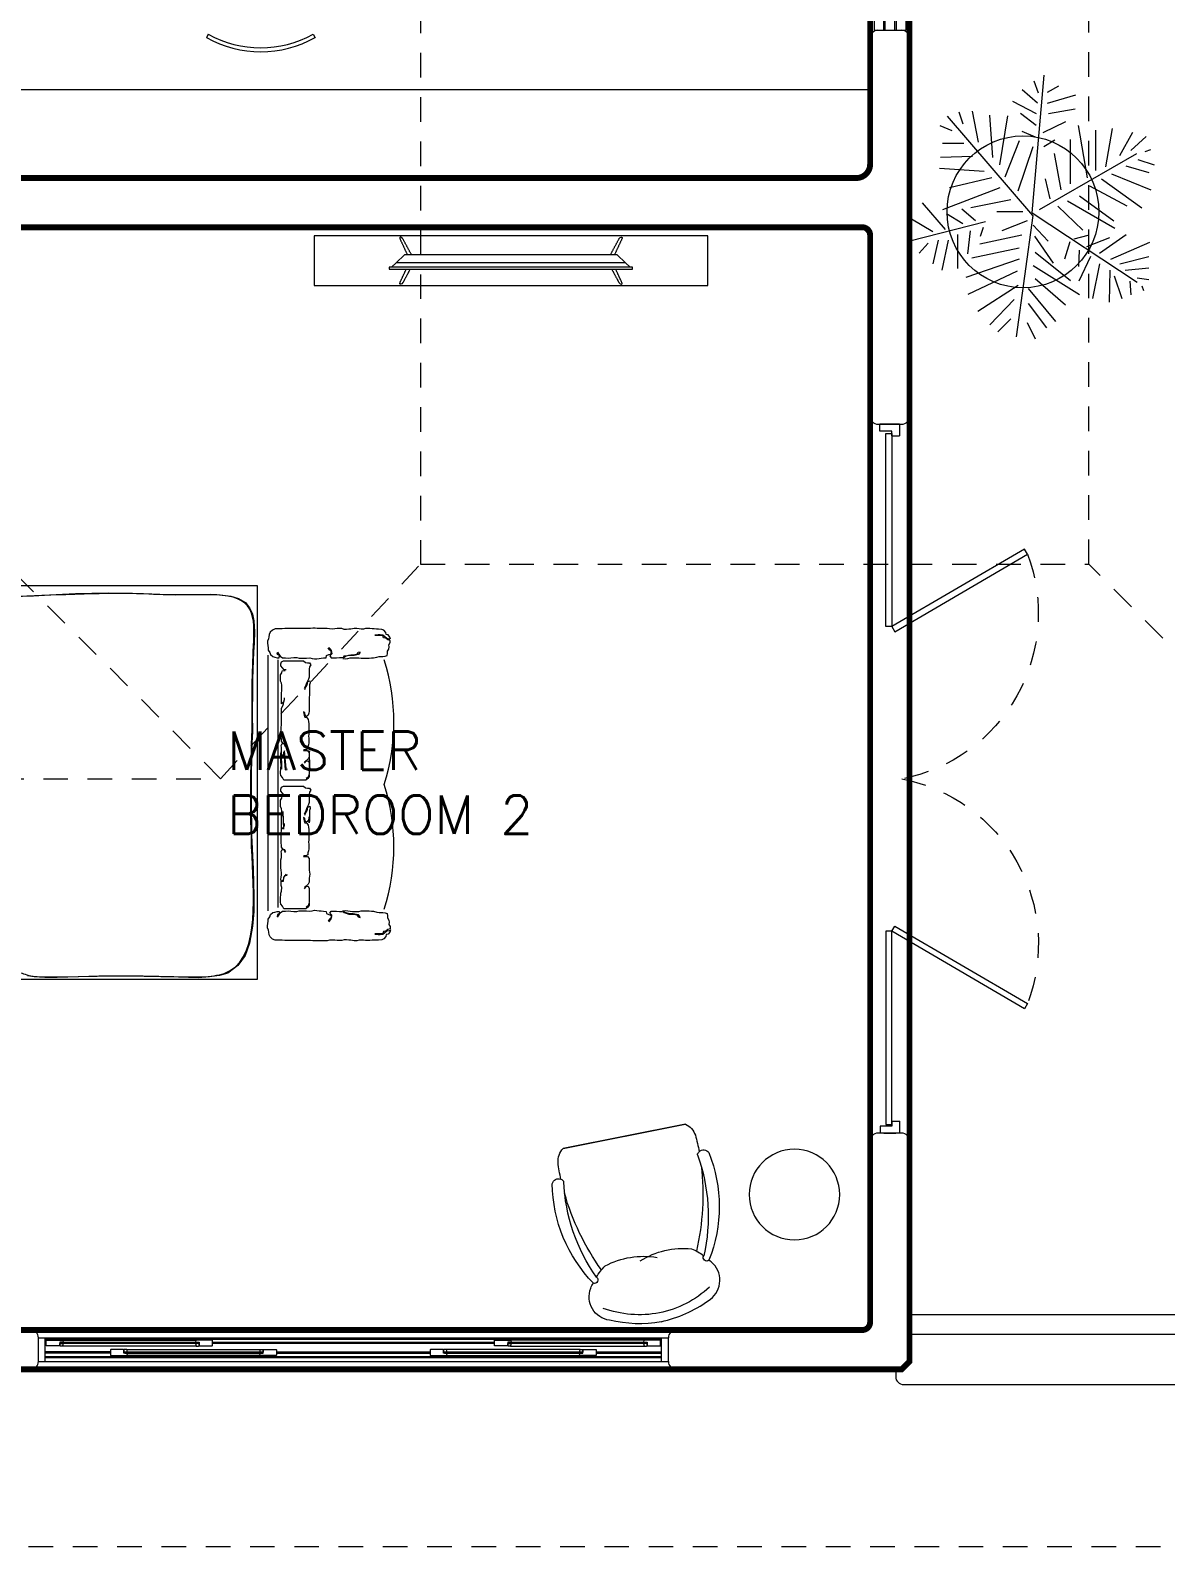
# Model space of a CAD drawing. Header units: metres. Extents: x 113 to 2416, y -346 to 476.
# Drawn here: x 225.1 to 230.86, y -218.95 to -211.25 of the extents above; entities that cross this region are included whole.
import ezdxf

# ---------------------------------------------------------------- set-up
doc = ezdxf.new("R2010")
doc.units = ezdxf.units.M
doc.linetypes.add('0', pattern=[0])
doc.linetypes.add('HIDDEN2', pattern=[0.1875, 0.125, -0.0625])
doc.layers.get('0').update_dxf_attribs({"color": 250, "linetype": '0', "lineweight": 20})
for name, color, linetype, lineweight in [('A-DOOR', 35, 'Continuous', 5), ('A-WALL', 250, 'Continuous', 20), ('baños', 140, 'Continuous', 0), ('cristales', 131, 'Continuous', 0), ('MOBILIARIOS', 252, 'Continuous', 0), ('muros bajitos', 252, 'Continuous', 5), ('piso', 253, 'Continuous', 0), ('textos', 7, 'Continuous', 0)]:
    doc.layers.add(name, color=color, linetype=linetype, lineweight=lineweight)
doc.layers.add('ARBOLES CTB', color=7, linetype='Continuous', lineweight=0, true_color=0x4f6a34, transparency=0.3)
doc.layers.add('REVESTIMIENTO EXTERIOR', color=7, linetype='Continuous', lineweight=5, true_color=0xffdebd)
doc.layers.add('Techos 1', color=7, linetype='HIDDEN2', lineweight=9, true_color=0x42391a)
doc.styles.get("Standard").update_dxf_attribs({"font": 'arial.ttf', "height": 0.1875})

# ---------------------------------------------------------------- blocks, each defined once
blk = doc.blocks.new('A$C309F5F81')
at = {"linetype": 'ByBlock'}
for p, q in [((0.6136, 0.8664), (0.5641, 0.949)), ((0.5742, 0.6593), (0.6492, 0.9553)), ((0.6035, 0.8169), (0.4993, 0.9058)), ((0.6568, 0.8842), (0.6962, 0.9198)), ((0.2184, 0.7907), (0.1981, 0.8377)), ((0.3189, 0.7101), (0.3227, 0.8359)), ((0.3773, 0.6657), (0.3659, 0.8397)), ((0.6454, 0.8448), (0.7381, 0.8664)), ((0.6454, 0.8054), (0.7635, 0.8308)), ((0.5492, 0.4753), (0.1602, 0.8086)), ((0.2681, 0.7445), (0.2681, 0.8283)), ((0.4015, 0.6352), (0.4408, 0.8003)), ((0.4408, 0.6034), (0.5272, 0.8283)), ((0.5819, 0.7483), (0.5425, 0.8131)), ((0.192, 0.7471), (0.145, 0.7624)), ((0.4878, 0.5602), (0.5196, 0.7178)), ((0.5704, 0.6987), (0.5247, 0.7521)), ((0.6098, 0.7203), (0.6987, 0.7305)), ((0.6238, 0.7699), (0.7559, 0.7699)), ((0.6771, 0.5285), (0.7165, 0.714)), ((0.7203, 0.5285), (0.7915, 0.7368)), ((0.7673, 0.5361), (0.8588, 0.7292)), ((0.2627, 0.6876), (0.1408, 0.7104)), ((0.5958, 0.6695), (0.6314, 0.6809)), ((0.6263, 0.5171), (0.6619, 0.6822)), ((0.8232, 0.5323), (0.9249, 0.6898)), ((0.3227, 0.6314), (0.1575, 0.6428)), ((0.3506, 0.6034), (0.1601, 0.5729)), ((0.5349, 0.5132), (0.5349, 0.6149)), ((0.5704, 0.4967), (0.6098, 0.5958)), ((0.8779, 0.5475), (0.977, 0.6428)), ((0.9528, 0.5602), (1.0036, 0.6111)), ((0.1517, 0.4599), (0.1029, 0.5526)), ((0.3976, 0.5831), (0.2566, 0.5272)), ((0.5492, 0.4753), (1.024, 0.5399)), ((0.5388, 0.4769), (0, 0.4307)), ((0.1105, 0.4561), (0.0572, 0.5158)), ((0.1971, 0.4622), (0.1499, 0.5234)), ((0.2425, 0.4641), (0.2211, 0.5158)), ((0.4523, 0.5323), (0.2795, 0.4739)), ((0.5388, 0.4769), (0.8105, 0.0661)), ((0.8347, 0.4929), (0.9643, 0.3862)), ((0.8931, 0.4929), (0.9884, 0.4218)), ((0.9681, 0.4967), (1.0316, 0.465)), ((0.0711, 0.4523), (0.0241, 0.47)), ((0.0673, 0.4167), (0.0419, 0.3735)), ((0.1105, 0.4167), (0.0775, 0.3062)), ((0.2253, 0.434), (0.1817, 0.3455)), ((0.2794, 0.4319), (0.254, 0.3887)), ((0.5258, 0.4487), (0.3074, 0.0673)), ((0.484, 0.4065), (0.4053, 0.4256)), ((0.5869, 0.4739), (0.6492, 0.4141)), ((0.6301, 0.4688), (0.7356, 0.3951)), ((0.6924, 0.465), (0.8029, 0.3278)), ((0.7445, 0.4739), (0.8588, 0.2922)), ((0.7953, 0.465), (0.8982, 0.3468)), ((0.1499, 0.4129), (0.1321, 0.3087)), ((0.4485, 0.3633), (0.3074, 0.39)), ((0.5131, 0.377), (0.6071, 0.2792)), ((0.4256, 0.3278), (0.2515, 0.3278)), ((0.4917, 0.3392), (0.5984, 0.1537)), ((0.6404, 0.3125), (0.6265, 0.2579)), ((0.6517, 0.3295), (0.7203, 0.3511)), ((0.4015, 0.2604), (0.1969, 0.296)), ((0.4332, 0.2528), (0.512, 0.1067)), ((0.4726, 0.2922), (0.5704, 0.1575)), ((0.6708, 0.263), (0.6352, 0.174)), ((0.6844, 0.2932), (0.7492, 0.2957)), ((0.7102, 0.249), (0.8067, 0.2947)), ((0.7381, 0.2134), (0.8741, 0.2414)), ((0.3583, 0.1893), (0.2084, 0.1626)), ((0.3735, 0.2287), (0.216, 0.2287)), ((0.4053, 0.2058), (0.5196, 0.0483)), ((0.6962, 0.2134), (0.6238, 0.1093)), ((0.3151, 0.1347), (0.2236, 0.0838)), ((0.3862, 0.1664), (0.4485, 0.0127)), ((0.7203, 0.1702), (0.653, 0.0165)), ((0.7381, 0.1347), (0.7102, 0.0203)), ((0.7635, 0.174), (0.888, 0.1766)), ((0.7851, 0.1563), (0.8741, 0.127)), ((0.2947, 0.0915), (0.2401, 0.0318)), ((0.3303, 0.0635), (0.3506, 0)), ((0.3545, 0.1105), (0.3811, 0.0203)), ((0.7635, 0.1131), (0.7534, 0.0203)), ((0.7928, 0.0661), (0.7991, 0.0203)), ((0.8067, 0.0953), (0.8601, 0.0915)), ((0.2986, 0.0356), (0.2909, 0.0127)), ((0.8245, 0.0483), (0.8423, 0.0419))]:
    blk.add_line(p, q, dxfattribs=at)
blk = doc.blocks.new('A$Ca3ef8f56')
at = {"layer": 'MOBILIARIOS'}
for p, q in [((0.0032, 0.1527), (0.0032, 1.4519)), ((0.0532, 0.1694), (0.0532, 1.4284))]:
    blk.add_line(p, q, dxfattribs=at)
for points in [[(0.6249, 1.5324), (0.6212, 1.5434), (0.6126, 1.5544), (0.6016, 1.5556), (0.6004, 1.5666), (0.5906, 1.5776), (0.5796, 1.5825), (0.5637, 1.5837), (0.5527, 1.5837), (0.5417, 1.5849), (0.5307, 1.5849), (0.5197, 1.5862), (0.4977, 1.5862), (0.4867, 1.5837), (0.4757, 1.5837), (0.4647, 1.5849), (0.4537, 1.5874), (0.4402, 1.5874), (0.4231, 1.5837), (0.4121, 1.5837), (0.4011, 1.5825), (0.3889, 1.5825), (0.3766, 1.5862), (0.3534, 1.5862), (0.3412, 1.5849), (0.3302, 1.5837), (0.3143, 1.5849), (0.3033, 1.5874), (0.2519, 1.5874), (0.2409, 1.5886), (0.2299, 1.5886), (0.2177, 1.5862), (0.0868, 1.5862), (0.0746, 1.5849), (0.0391, 1.5849), (0.0245, 1.5788), (0.0122, 1.5678), (0.0086, 1.5568), (0.0061, 1.5446), (0.0037, 1.5336), (0, 1.5226), (0, 1.5116), (0.0012, 1.5006), (0.0024, 1.4884), (0.0024, 1.4774), (0.011, 1.4652), (0.0147, 1.4542), (0.0257, 1.4445), (0.0367, 1.442), (0.0477, 1.4383), (0.0587, 1.4383), (0.0611, 1.4493), (0.0501, 1.4542), (0.0477, 1.464)], [(0.4708, 1.4664), (0.4622, 1.4554), (0.4512, 1.4542), (0.4341, 1.4506), (0.4231, 1.4506), (0.4109, 1.4493), (0.3999, 1.4457), (0.3876, 1.4457), (0.3828, 1.4347), (0.395, 1.4335), (0.4072, 1.4347), (0.4194, 1.4371), (0.4317, 1.4383), (0.4635, 1.4383), (0.4745, 1.4359), (0.516, 1.4359), (0.527, 1.4371), (0.5381, 1.4371), (0.5552, 1.442), (0.5674, 1.4445), (0.5845, 1.4445), (0.5968, 1.4457), (0.6078, 1.4493), (0.609, 1.4603), (0.609, 1.4713), (0.6151, 1.4823), (0.6175, 1.4933), (0.6163, 1.5043), (0.6224, 1.5153), (0.6224, 1.5263), (0.6114, 1.53), (0.6004, 1.5385), (0.5894, 1.5397), (0.5845, 1.5507), (0.5735, 1.552), (0.5442, 1.552)], [(0.5442, 1.5544), (0.5613, 1.5556), (0.5723, 1.5556), (0.5845, 1.5544), (0.5955, 1.5458), (0.6065, 1.5373), (0.6175, 1.5348), (0.6212, 1.5348)], [(0.0501, 1.4677), (0.0563, 1.4567), (0.0636, 1.4457), (0.0758, 1.4371), (0.0905, 1.4371), (0.1064, 1.4359), (0.1174, 1.4371), (0.1333, 1.4396), (0.1492, 1.4396), (0.1602, 1.4359), (0.1981, 1.4359), (0.2152, 1.4371), (0.2262, 1.4347), (0.2385, 1.4322), (0.2507, 1.4335), (0.2617, 1.4347), (0.2727, 1.4359), (0.2837, 1.4371), (0.2972, 1.4383), (0.2996, 1.4493), (0.3106, 1.4542), (0.3216, 1.4567), (0.3241, 1.4677), (0.3143, 1.4787), (0.3069, 1.4884)], [(0.3106, 1.4909), (0.3204, 1.4799), (0.3253, 1.4689), (0.3265, 1.4579), (0.3155, 1.4481), (0.3228, 1.4371), (0.3497, 1.4371), (0.3656, 1.4396), (0.3779, 1.4396), (0.3889, 1.4408), (0.3999, 1.4481), (0.4133, 1.4518), (0.4402, 1.4518), (0.4525, 1.4554), (0.4598, 1.4664), (0.4696, 1.4689)], [(0.0946, 1.3772), (0.0844, 1.3772), (0.0759, 1.3874), (0.0673, 1.3976), (0.0673, 1.4078), (0.0708, 1.4181), (0.081, 1.4232), (0.1822, 1.4232), (0.1924, 1.4146), (0.2026, 1.4129), (0.2129, 1.4129), (0.2197, 1.4027), (0.2129, 1.3925), (0.2112, 1.3806), (0.2112, 1.3397), (0.2078, 1.3294), (0.2026, 1.3192), (0.1975, 1.309), (0.1941, 1.2988), (0.189, 1.2885), (0.1856, 1.2817)], [(0.0844, 1.234), (0.0844, 1.2238), (0.081, 1.2135), (0.0708, 1.205), (0.0708, 1.2579), (0.0725, 1.2715), (0.0725, 1.2988), (0.0708, 1.309), (0.0656, 1.3192), (0.0656, 1.3516), (0.0725, 1.3618), (0.0742, 1.372), (0.0844, 1.3737), (0.0895, 1.3737)], [(0.189, 1.2766), (0.1924, 1.2868), (0.1992, 1.2971), (0.2026, 1.3073), (0.2044, 1.3175), (0.2146, 1.3209), (0.2163, 1.3107), (0.2129, 1.3005), (0.2129, 1.2476), (0.2112, 1.2374), (0.2112, 1.1675), (0.2095, 1.1573), (0.2061, 1.1471), (0.1958, 1.1385), (0.1907, 1.1488), (0.189, 1.159), (0.1822, 1.1658)], [(0.0929, 0.9903), (0.0878, 1.0005), (0.0776, 1.0039), (0.0708, 1.0141), (0.0708, 1.0244), (0.069, 1.0346), (0.069, 1.0857), (0.0708, 1.0959), (0.0708, 1.1829), (0.0776, 1.1948), (0.081, 1.205), (0.0827, 1.2152), (0.0861, 1.2272), (0.0861, 1.2289)], [(0.1822, 1.1641), (0.1856, 1.1471), (0.189, 1.1368), (0.1992, 1.1351), (0.2061, 1.1249), (0.2078, 1.1147), (0.2095, 1.1028), (0.2095, 1.0499), (0.2078, 1.0397), (0.2095, 1.0295), (0.2095, 1.0056), (0.2078, 0.9954), (0.2044, 0.9852), (0.2044, 0.9749), (0.1941, 0.9698), (0.1839, 0.9698), (0.1822, 0.9664), (0.2026, 0.9664), (0.2112, 0.9562), (0.2112, 0.8965), (0.2129, 0.8863), (0.2146, 0.8761), (0.2129, 0.9659), (0.2112, 0.9556), (0.2112, 0.9352), (0.2061, 0.925), (0.1958, 0.9147), (0.1873, 0.9079)], [(0.0946, 0.8761), (0.0861, 0.9659), (0.081, 0.9556), (0.0793, 0.9454), (0.069, 0.9403), (0.0673, 0.9505), (0.069, 0.9607), (0.0708, 0.8727), (0.0708, 0.8829), (0.069, 0.8965), (0.0673, 0.9085), (0.0673, 0.9494), (0.0708, 0.9613), (0.0708, 0.9818), (0.069, 0.992), (0.0742, 1.0022), (0.0844, 1.0005), (0.0878, 0.9903), (0.0895, 0.9869)], [(0.2112, 0.8449), (0.2112, 0.8346), (0.2044, 0.8244), (0.1941, 0.8159), (0.0827, 0.8159), (0.0759, 0.8295), (0.0673, 0.8397), (0.0656, 0.85), (0.0656, 0.8602), (0.0673, 0.8704), (0.0673, 0.8806), (0.0708, 0.8909), (0.0725, 0.9079), (0.069, 0.9181), (0.069, 0.9386), (0.081, 0.9403), (0.0827, 0.959), (0.0895, 0.8693), (0.0998, 0.871), (0.0981, 0.8744)], [(0.1873, 0.9028), (0.1958, 0.913), (0.2061, 0.9147), (0.2112, 0.9045), (0.2112, 0.8517), (0.2095, 0.8414), (0.2061, 0.8312), (0.1958, 0.8244)], [(0.0946, 0.74), (0.0844, 0.74), (0.0759, 0.7502), (0.0673, 0.7604), (0.0673, 0.7707), (0.0708, 0.7809), (0.081, 0.786), (0.1822, 0.786), (0.1924, 0.7775), (0.2026, 0.7758), (0.2129, 0.7758), (0.2197, 0.7656), (0.2129, 0.7553), (0.2112, 0.7434), (0.2112, 0.7025), (0.2078, 0.6923), (0.2026, 0.6821), (0.1975, 0.6718), (0.1941, 0.6616), (0.189, 0.6514), (0.1856, 0.6446)], [(0.0844, 0.5968), (0.0844, 0.5866), (0.081, 0.5764), (0.0708, 0.5679), (0.0708, 0.6207), (0.0725, 0.6343), (0.0725, 0.6616), (0.0708, 0.6718), (0.0656, 0.6821), (0.0656, 0.7144), (0.0725, 0.7247), (0.0742, 0.7349), (0.0844, 0.7366), (0.0895, 0.7366)], [(0.0929, 0.4531), (0.0878, 0.4633), (0.0776, 0.4668), (0.0708, 0.477), (0.0708, 0.4872), (0.069, 0.4974), (0.069, 0.5486), (0.0708, 0.5588), (0.0708, 0.6457), (0.0776, 0.6576), (0.081, 0.5679), (0.0827, 0.5781), (0.0861, 0.59), (0.0861, 0.5917)], [(0.189, 0.6394), (0.1924, 0.6497), (0.1992, 0.6599), (0.2026, 0.6701), (0.2044, 0.6803), (0.2146, 0.6838), (0.2163, 0.6735), (0.2129, 0.6633), (0.2129, 0.6105), (0.2112, 0.6002), (0.2112, 0.6304), (0.2095, 0.6201), (0.2061, 0.6099), (0.1958, 0.6014), (0.1907, 0.6116), (0.189, 0.6218), (0.1822, 0.6287)], [(0.1822, 0.627), (0.1856, 0.6099), (0.189, 0.5997), (0.1992, 0.598), (0.2061, 0.5878), (0.2078, 0.5775), (0.2095, 0.5656), (0.2095, 0.5128), (0.2078, 0.5025), (0.2095, 0.4923), (0.2095, 0.4685), (0.2078, 0.4582), (0.2044, 0.448), (0.2044, 0.4378), (0.1941, 0.4327), (0.1839, 0.4327), (0.1822, 0.4293), (0.2026, 0.4293), (0.2112, 0.419), (0.2112, 0.3594), (0.2129, 0.3492), (0.2146, 0.3389), (0.2129, 0.3287), (0.2112, 0.3185), (0.2112, 0.298), (0.2061, 0.2878), (0.1958, 0.2776), (0.1873, 0.2708)], [(0.0946, 0.3389), (0.0861, 0.3287), (0.081, 0.3185), (0.0793, 0.3083), (0.069, 0.3031), (0.0673, 0.3134), (0.069, 0.3236), (0.0708, 0.3355), (0.0708, 0.3457), (0.069, 0.3594), (0.0673, 0.3713), (0.0673, 0.4122), (0.0708, 0.4241), (0.0708, 0.4446), (0.069, 0.4548), (0.0742, 0.465), (0.0844, 0.4633), (0.0878, 0.4531), (0.0895, 0.4497)], [(0.2112, 0.1926), (0.2112, 0.1824), (0.2044, 0.1721), (0.1941, 0.1636), (0.0827, 0.1636), (0.0759, 0.1772), (0.0673, 0.1875), (0.0656, 0.1977), (0.0656, 0.223), (0.0673, 0.2333), (0.0673, 0.2435), (0.0708, 0.2537), (0.0725, 0.2708), (0.069, 0.281), (0.069, 0.3014), (0.081, 0.3031), (0.0827, 0.3219), (0.0895, 0.3321), (0.0998, 0.3338), (0.0981, 0.3372)], [(0.1873, 0.2656), (0.1958, 0.2759), (0.2061, 0.2776), (0.2112, 0.2673), (0.2112, 0.1994), (0.2095, 0.1892), (0.2061, 0.179), (0.1958, 0.1721)], [(0.0501, 0.1209), (0.0563, 0.1319), (0.0636, 0.1429), (0.0758, 0.1515), (0.0905, 0.1515), (0.1064, 0.1527), (0.1174, 0.1515), (0.1333, 0.149), (0.1492, 0.149), (0.1602, 0.1527), (0.1981, 0.1527), (0.2152, 0.1515), (0.2262, 0.1539), (0.2385, 0.1564), (0.2507, 0.1551), (0.2617, 0.1539), (0.2727, 0.1527), (0.2837, 0.1515), (0.2972, 0.1503), (0.2996, 0.1393), (0.3106, 0.1344), (0.3216, 0.1319), (0.3241, 0.1209), (0.3143, 0.1099), (0.3069, 0.1002)], [(0.4708, 0.1222), (0.4622, 0.1332), (0.4512, 0.1344), (0.4341, 0.138), (0.4231, 0.138), (0.4109, 0.1393), (0.3999, 0.1429), (0.3876, 0.1429), (0.3828, 0.1539), (0.395, 0.1551), (0.4072, 0.1539), (0.4194, 0.1515), (0.4317, 0.1503), (0.4635, 0.1503), (0.4745, 0.1527), (0.516, 0.1527), (0.527, 0.1515), (0.5381, 0.1515), (0.5552, 0.1466), (0.5674, 0.1441), (0.5845, 0.1441), (0.5968, 0.1429), (0.6078, 0.1393), (0.609, 0.1283), (0.609, 0.1173), (0.6151, 0.1063), (0.6175, 0.0953), (0.6163, 0.0843), (0.6224, 0.0733), (0.6224, 0.0623), (0.6114, 0.0586), (0.6004, 0.0501), (0.5894, 0.0489), (0.5845, 0.0379), (0.5735, 0.0366), (0.5442, 0.0366)], [(0.6249, 0.0562), (0.6212, 0.0452), (0.6126, 0.0342), (0.6016, 0.033), (0.6004, 0.022), (0.5906, 0.011), (0.5796, 0.0061), (0.5637, 0.0049), (0.5527, 0.0049), (0.5417, 0.0037), (0.5307, 0.0037), (0.5197, 0.0024), (0.4977, 0.0024), (0.4867, 0.0049), (0.4757, 0.0049), (0.4647, 0.0037), (0.4537, 0.0012), (0.4402, 0.0012), (0.4231, 0.0049), (0.4121, 0.0049), (0.4011, 0.0061), (0.3889, 0.0061), (0.3766, 0.0024), (0.3534, 0.0024), (0.3412, 0.0037), (0.3302, 0.0049), (0.3143, 0.0037), (0.3033, 0.0012), (0.2519, 0.0012), (0.2409, 0), (0.2299, 0), (0.2177, 0.0024), (0.0868, 0.0024), (0.0746, 0.0037), (0.0391, 0.0037), (0.0245, 0.0098), (0.0122, 0.0208), (0.0086, 0.0318), (0.0061, 0.044), (0.0037, 0.055), (0, 0.066), (0, 0.077), (0.0012, 0.088), (0.0024, 0.1002), (0.0024, 0.1112), (0.011, 0.1234), (0.0147, 0.1344), (0.0257, 0.1441), (0.0367, 0.1466), (0.0477, 0.1503), (0.0587, 0.1503), (0.0611, 0.1393), (0.0501, 0.1344), (0.0477, 0.1246)], [(0.3106, 0.0977), (0.3204, 0.1087), (0.3253, 0.1197), (0.3265, 0.1307), (0.3155, 0.1405), (0.3228, 0.1515), (0.3497, 0.1515), (0.3656, 0.149), (0.3779, 0.149), (0.3889, 0.1478), (0.3999, 0.1405), (0.4133, 0.1368), (0.4402, 0.1368), (0.4525, 0.1332), (0.4598, 0.1222), (0.4696, 0.1197)], [(0.5442, 0.0342), (0.5613, 0.033), (0.5723, 0.033), (0.5845, 0.0342), (0.5955, 0.0428), (0.6065, 0.0513), (0.6175, 0.0537), (0.6212, 0.0537)]]:
    blk.add_lwpolyline(points, dxfattribs=at)
for centre in [(-0.3846, 1.1107), (-0.3846, 0.4779)]:
    blk.add_arc(centre, 1.0261, 342.03988, 17.96012, dxfattribs=at)
blk = doc.blocks.new('A$Ca77e88c0')
at = {"layer": 'MOBILIARIOS', "linetype": 'Continuous'}
for p, q in [((0, 1.3457), (0.2432, 0.761)), ((0.2435, 0.7603), (0, 1.3457))]:
    blk.add_line(p, q, dxfattribs=at)
for points in [[(1.0081, 1.4216, 0.103931), (0.8565, 1.6353, 0.481643), (0.668, 1.624, 0.047693), (0.6541, 1.5985, 0.047693)], [(1.0081, 1.4216, -0.103931), (1.0528, 1.1635, -0.481643), (0.9119, 1.0378, -0.047693), (0.884, 1.0459, -0.047693)]]:
    blk.add_lwpolyline(points, format="xyb", dxfattribs=at)
blk.add_circle((0.8492, 0.4996), 0.2299, dxfattribs=at)
for centre, radius, start, end in [((0.4617, 1.1866), 0.5495, 23.33144, 53.59476), ((0.4617, 1.1866), 0.5495, 23.33144, 53.59476), ((0.5212, 0.8742), 0.7364, 79.59643, 123.14146), ((0.612, 0.6674), 0.9011, 88.37632, 121.47958), ((0.612, 0.6674), 0.9011, 88.37632, 121.47958), ((0.8583, 1.4567), 0.2476, 153.21646, 169.91816), ((0.8583, 1.4567), 0.2476, 153.21646, 169.91816), ((0.6434, 1.5847), 0.0175, 250.45416, 52.05868), ((0.6434, 1.5847), 0.0175, 250.45416, 52.05868), ((0.1421, 1.4684), 0.0325, 136.37866, 235.73513), ((0.5865, 0.2493), 1.2787, 88.45422, 107.93514), ((0.5865, 0.2493), 1.2787, 88.45422, 107.93514), ((1.0281, 1.5426), 0.4158, 185.87863, 223.40331), ((1.0281, 1.5426), 0.4158, 185.87863, 223.40331), ((0.0995, 1.3192), 0.1029, 121.9514, 165.06161), ((0.4823, 0.53), 0.9795, 111.46313, 116.51175), ((0.1421, 1.4684), 0.0325, 235.69793, 268.75394), ((0.4562, 1.1998), 0.5495, 351.57503, 21.83835), ((0.4562, 1.1998), 0.5495, 351.57503, 21.83835), ((1.108, 1.3505), 0.4158, 181.76648, 219.29117), ((0.9273, 1.2907), 0.2476, 235.25163, 251.95333), ((0.9273, 1.2907), 0.2476, 235.25163, 251.95333), ((0.1939, 1.6724), 0.9011, 283.69021, 316.79348), ((0.1939, 1.6724), 0.9011, 283.69021, 316.79348), ((0.2766, 1.4622), 0.7364, 282.02833, 325.57337), ((-0.1206, 1.9492), 1.2787, 297.23466, 316.71557), ((-0.1206, 1.9492), 1.2787, 297.23466, 316.71557), ((0.8666, 1.048), 0.0175, 353.11111, 154.71564), ((0.8666, 1.048), 0.0175, 353.11111, 154.71564), ((0.0052, 1.6774), 0.9795, 288.64122, 293.68984), ((0.4307, 0.7745), 0.0325, 169.43466, 268.79113), ((0.4307, 0.7745), 0.0325, 136.37866, 169.43466), ((0.4307, 0.7745), 0.0325, 136.37866, 169.43466), ((0.2948, 0.8495), 0.1029, 240.09136, 283.20158)]:
    blk.add_arc(centre, radius, start, end, dxfattribs=at)
blk = doc.blocks.new('A$C58f5b6b7')
at = {"layer": 'MOBILIARIOS'}
for points in [[(0, 0.2526), (2, 0.2526), (2, 0), (0, 0)], [(0.382, 0.1596), (0.382, 0.1691), (1.618, 0.1691), (1.618, 0.1596)]]:
    blk.add_lwpolyline(points, close=True, dxfattribs=at)
for points in [[(1.6059, 0.1595), (1.5823, 0.1372), (1, 0.1372), (0.4177, 0.1372), (0.3941, 0.1595)], [(1.5823, 0.1372), (1.54, 0.0973), (0.46, 0.0973), (0.4177, 0.1372)]]:
    blk.add_lwpolyline(points, dxfattribs=at)
for points, degree in [([(0.4512, 0.2382, -0.0047), (0.4469, 0.2461, -0.0047), (0.4415, 0.2461, -0.0047), (0.4325, 0.2461, -0.0047), (0.4368, 0.237, -0.0047)], 3), ([(0.4368, 0.237, -0.0047), (0.4526, 0.2031, -0.0047), (0.4683, 0.1691, -0.0047)], 2), ([(0.4885, 0.1691, -0.0047), (0.4698, 0.2037, -0.0047), (0.4512, 0.2382, -0.0047)], 2), ([(1.5115, 0.1691, -0.0047), (1.5302, 0.2037, -0.0047), (1.5488, 0.2382, -0.0047)], 2), ([(1.5632, 0.237, -0.0047), (1.5474, 0.2031, -0.0047), (1.5317, 0.1691, -0.0047)], 2), ([(1.5488, 0.2382, -0.0047), (1.5531, 0.2461, -0.0047), (1.5585, 0.2461, -0.0047), (1.5675, 0.2461, -0.0047), (1.5632, 0.237, -0.0047)], 3), ([(0.4368, 0.0172, -0.0047), (0.4554, 0.0572, -0.0047), (0.474, 0.0973, -0.0047)], 2), ([(0.4951, 0.0973, -0.0047), (0.4731, 0.0566, -0.0047), (0.4512, 0.016, -0.0047)], 2), ([(1.5049, 0.0973), (1.5269, 0.0566), (1.5488, 0.016)], 2), ([(1.5632, 0.0172), (1.5446, 0.0572), (1.526, 0.0973)], 2)]:
    blk.add_open_spline(points, degree=degree, dxfattribs=at)
for points in [[(0.4512, 0.016, -0.0047), (0.4469, 0.0081, -0.0047), (0.4415, 0.0081, -0.0047), (0.4325, 0.0081, -0.0047), (0.4368, 0.0172, -0.0047)], [(1.5488, 0.016), (1.5531, 0.0081), (1.5585, 0.0081), (1.5675, 0.0081), (1.5632, 0.0172)]]:
    blk.add_open_spline(points, degree=3, knots=[-0.08544201, -0.08544201, -0.08544201, -0.08544201, -0.04272101, 0, 0, 0, 0], dxfattribs=at)
blk = doc.blocks.new('A$C2f9b60d5')
at = {"layer": 'A-DOOR'}
for p, q in [((0, 0.1005), (0.06, 0.1005)), ((0, 0.1005), (0, 0.0005)), ((0.06, 0.0605), (0.06, 0.1005)), ((3.6, 0.1), (3.54, 0.1)), ((3.54, 0.06), (3.54, 0.1)), ((3.6, 0.1), (3.6, 0)), ((0.035, 0.0005), (0, 0.0005)), ((0.035, 0.0605), (0.035, 0.0005)), ((0.06, 0.0605), (0.035, 0.0605)), ((3.54, 0.06), (3.565, 0.06)), ((3.565, 0.06), (3.565, 0)), ((3.565, 0), (3.6, 0))]:
    blk.add_line(p, q, dxfattribs=at)
for points in [[(0.6314, 0.7341), (1.0247, 0.0604), (1.0509, 0.0757), (0.6576, 0.7494)], [(2.9658, 0.7337), (2.5723, 0.0601), (2.5462, 0.0754), (2.9397, 0.749)], [(0.0446, 0.0605), (1.0247, 0.0604), (1.0247, 0.0301), (0.0446, 0.0302)], [(3.5524, 0.06), (2.5723, 0.0601), (2.5723, 0.0298), (3.5524, 0.0297)]]:
    blk.add_lwpolyline(points, close=True, dxfattribs=at)
at = {"layer": 'A-DOOR', "linetype": 'HIDDEN2'}
for centre, start, end in [((0.96, -0.0488), 10.76134, 110.74881), ((2.637, -0.0491), 69.23247, 169.21994)]:
    blk.add_arc(centre, 0.8536, start, end, dxfattribs=at)
blk = doc.blocks.new('PL BASE 2N NASAS 09')
at = {"layer": 'A-DOOR'}
for p, q in [((175.1325, -25.0117), (178.4125, -25.0117)), ((175.1725, -25.0517), (178.3725, -25.0517)), ((175.2065, -25.1717), (175.2065, -25.0517)), ((175.2125, -25.0642), (175.214, -25.0627)), ((175.2125, -25.0912), (175.2125, -25.0642)), ((175.214, -25.0927), (175.2125, -25.0912)), ((175.214, -25.0627), (175.2947, -25.0627)), ((175.279, -25.0927), (175.214, -25.0927)), ((175.2805, -25.0912), (175.279, -25.0927)), ((175.298, -25.0737), (175.2805, -25.0737)), ((175.2805, -25.0737), (175.2805, -25.0912)), ((175.2805, -25.0767), (175.2855, -25.0767)), ((175.2805, -25.0767), (175.2855, -25.0767)), ((175.2855, -25.0747), (175.2915, -25.0787)), ((175.2855, -25.0787), (175.2915, -25.0747)), ((175.9753, -25.0937), (175.2938, -25.0937)), ((175.2947, -25.0627), (175.2965, -25.0642)), ((175.2947, -25.0627), (175.9744, -25.0627)), ((175.2965, -25.0642), (175.2985, -25.0722)), ((175.2985, -25.0732), (175.298, -25.0737)), ((175.2985, -25.0722), (175.2985, -25.0732)), ((175.9726, -25.0642), (175.9705, -25.0722)), ((175.9705, -25.0722), (175.9705, -25.0732)), ((175.9705, -25.0732), (175.971, -25.0737)), ((175.971, -25.0737), (175.9885, -25.0737)), ((175.9744, -25.0627), (175.9726, -25.0642)), ((176.055, -25.0627), (175.9744, -25.0627)), ((175.9835, -25.0747), (175.9775, -25.0787)), ((175.9835, -25.0787), (175.9775, -25.0747)), ((175.9885, -25.0767), (175.9835, -25.0767)), ((175.9885, -25.0767), (175.9835, -25.0767)), ((175.9885, -25.0737), (175.9885, -25.0912)), ((175.9885, -25.0912), (175.99, -25.0927)), ((175.99, -25.0927), (176.055, -25.0927)), ((176.0565, -25.0642), (176.055, -25.0627)), ((176.0565, -25.0912), (176.055, -25.0927)), ((176.0565, -25.0912), (176.0565, -25.0642)), ((177.4885, -25.0642), (177.49, -25.0627)), ((177.4885, -25.0912), (177.4885, -25.0642)), ((177.4885, -25.0912), (177.49, -25.0927)), ((177.49, -25.0627), (177.5707, -25.0627)), ((177.555, -25.0927), (177.49, -25.0927)), ((177.5565, -25.0912), (177.555, -25.0927)), ((177.574, -25.0737), (177.5565, -25.0737)), ((177.5565, -25.0737), (177.5565, -25.0912)), ((177.5565, -25.0767), (177.5615, -25.0767)), ((177.5565, -25.0767), (177.5615, -25.0767)), ((177.5615, -25.0747), (177.5675, -25.0787)), ((177.5615, -25.0787), (177.5675, -25.0747)), ((177.5698, -25.0937), (178.2513, -25.0937)), ((177.5707, -25.0627), (177.5725, -25.0642)), ((178.2504, -25.0627), (177.5707, -25.0627)), ((177.5725, -25.0642), (177.5745, -25.0722)), ((177.5745, -25.0732), (177.574, -25.0737)), ((177.5745, -25.0722), (177.5745, -25.0732)), ((178.2486, -25.0642), (178.2465, -25.0722)), ((178.2465, -25.0722), (178.2465, -25.0732)), ((178.2465, -25.0732), (178.247, -25.0737)), ((178.247, -25.0737), (178.2645, -25.0737)), ((178.2504, -25.0627), (178.2486, -25.0642)), ((178.331, -25.0627), (178.2504, -25.0627)), ((178.2595, -25.0747), (178.2535, -25.0787)), ((178.2595, -25.0787), (178.2535, -25.0747)), ((178.2645, -25.0767), (178.2595, -25.0767)), ((178.2645, -25.0767), (178.2595, -25.0767)), ((178.2645, -25.0737), (178.2645, -25.0912)), ((178.2645, -25.0912), (178.266, -25.0927)), ((178.266, -25.0927), (178.331, -25.0927)), ((178.3325, -25.0642), (178.331, -25.0627)), ((178.331, -25.0927), (178.3325, -25.0912)), ((178.3325, -25.0912), (178.3325, -25.0642)), ((178.3385, -25.1717), (178.3385, -25.0517)), ((175.1725, -25.1717), (178.3725, -25.1717)), ((175.2065, -25.1517), (178.3385, -25.1517)), ((175.54, -25.1107), (175.5385, -25.1122)), ((175.5385, -25.1122), (175.5385, -25.1392)), ((175.5385, -25.1392), (175.54, -25.1407)), ((175.605, -25.1107), (175.54, -25.1107)), ((175.54, -25.1407), (175.6207, -25.1407)), ((175.6065, -25.1122), (175.605, -25.1107)), ((175.6065, -25.1297), (175.6065, -25.1122)), ((175.6065, -25.1267), (175.6115, -25.1267)), ((175.6065, -25.1267), (175.6115, -25.1267)), ((175.624, -25.1297), (175.6065, -25.1297)), ((175.6115, -25.1287), (175.6175, -25.1247)), ((175.6115, -25.1247), (175.6175, -25.1287)), ((175.6198, -25.1097), (176.3013, -25.1097)), ((175.6207, -25.1407), (175.6225, -25.1393)), ((176.3004, -25.1407), (175.6207, -25.1407)), ((175.6225, -25.1393), (175.6245, -25.1312)), ((175.6245, -25.1302), (175.624, -25.1297)), ((175.6245, -25.1312), (175.6245, -25.1302)), ((176.2965, -25.1302), (176.297, -25.1297)), ((176.2965, -25.1312), (176.2965, -25.1302)), ((176.2986, -25.1393), (176.2965, -25.1312)), ((176.297, -25.1297), (176.3145, -25.1297)), ((176.3004, -25.1407), (176.2986, -25.1393)), ((176.381, -25.1407), (176.3004, -25.1407)), ((176.3095, -25.1287), (176.3035, -25.1247)), ((176.3095, -25.1247), (176.3035, -25.1287)), ((176.3145, -25.1267), (176.3095, -25.1267)), ((176.3145, -25.1267), (176.3095, -25.1267)), ((176.3145, -25.1122), (176.316, -25.1107)), ((176.3145, -25.1297), (176.3145, -25.1122)), ((176.316, -25.1107), (176.381, -25.1107)), ((176.381, -25.1107), (176.3825, -25.1122)), ((176.3825, -25.1392), (176.381, -25.1407)), ((176.3825, -25.1122), (176.3825, -25.1392)), ((177.164, -25.1107), (177.1625, -25.1122)), ((177.1625, -25.1122), (177.1625, -25.1392)), ((177.1625, -25.1392), (177.164, -25.1407)), ((177.229, -25.1107), (177.164, -25.1107)), ((177.164, -25.1407), (177.2447, -25.1407)), ((177.2305, -25.1122), (177.229, -25.1107)), ((177.2305, -25.1297), (177.2305, -25.1122)), ((177.2305, -25.1267), (177.2355, -25.1267)), ((177.2305, -25.1267), (177.2355, -25.1267)), ((177.248, -25.1297), (177.2305, -25.1297)), ((177.2355, -25.1287), (177.2415, -25.1247)), ((177.2355, -25.1247), (177.2415, -25.1287)), ((177.9253, -25.1097), (177.2438, -25.1097)), ((177.2447, -25.1407), (177.2465, -25.1393)), ((177.2447, -25.1407), (177.9244, -25.1407)), ((177.2465, -25.1393), (177.2485, -25.1312)), ((177.2485, -25.1302), (177.248, -25.1297)), ((177.2485, -25.1312), (177.2485, -25.1302)), ((177.9205, -25.1302), (177.921, -25.1297)), ((177.9205, -25.1312), (177.9205, -25.1302)), ((177.9226, -25.1393), (177.9205, -25.1312)), ((177.921, -25.1297), (177.9385, -25.1297)), ((177.9244, -25.1407), (177.9226, -25.1393)), ((178.005, -25.1407), (177.9244, -25.1407)), ((177.9335, -25.1287), (177.9275, -25.1247)), ((177.9335, -25.1247), (177.9275, -25.1287)), ((177.9385, -25.1267), (177.9335, -25.1267)), ((177.9385, -25.1267), (177.9335, -25.1267)), ((177.9385, -25.1122), (177.94, -25.1107)), ((177.9385, -25.1297), (177.9385, -25.1122)), ((177.94, -25.1107), (178.005, -25.1107)), ((178.005, -25.1107), (178.0065, -25.1122)), ((178.0065, -25.1392), (178.005, -25.1407)), ((178.0065, -25.1122), (178.0065, -25.1392)), ((175.1325, -25.2117), (178.4125, -25.2117))]:
    blk.add_line(p, q, dxfattribs=at)
at = {"layer": 'A-DOOR', "color": 8}
for p, q in [((175.2065, -25.0577), (178.3385, -25.0577)), ((177.4885, -25.0747), (176.0565, -25.0747)), ((177.4885, -25.0807), (176.0565, -25.0807)), ((175.5385, -25.1227), (175.2065, -25.1227)), ((175.5385, -25.1287), (175.2065, -25.1287)), ((175.2065, -25.1457), (178.3385, -25.1457)), ((176.3825, -25.1227), (177.1625, -25.1227)), ((176.3825, -25.1287), (177.1625, -25.1287)), ((178.0065, -25.1227), (178.3385, -25.1227)), ((178.0065, -25.1287), (178.3385, -25.1287))]:
    blk.add_line(p, q, dxfattribs=at)
at = {"layer": 'A-DOOR'}
for points in [[(179.4175, -18.4117), (179.4675, -18.4117), (179.4675, -17.3117), (179.4175, -17.3117)], [(179.4725, -18.4117), (179.5225, -18.4117), (179.5225, -17.3117), (179.4725, -17.3117)], [(179.5306, -18.4117), (179.5806, -18.4117), (179.5806, -17.3117), (179.5306, -17.3117)], [(175.2805, -25.0767), (175.2855, -25.0767), (175.2855, -25.0767), (175.2805, -25.0767)], [(175.2855, -25.0747), (175.2915, -25.0747), (175.2915, -25.0787), (175.2855, -25.0787)], [(175.2855, -25.0747), (175.9835, -25.0747), (175.9835, -25.0787), (175.2855, -25.0787)], [(175.298, -25.0737), (175.286, -25.0737), (175.286, -25.0747), (175.298, -25.0747)], [(175.298, -25.0787), (175.286, -25.0787), (175.286, -25.0797), (175.298, -25.0797)], [(175.2915, -25.0747), (175.2965, -25.0747), (175.2965, -25.0787), (175.2915, -25.0787)], [(175.971, -25.0737), (175.983, -25.0737), (175.983, -25.0747), (175.971, -25.0747)], [(175.971, -25.0787), (175.983, -25.0787), (175.983, -25.0797), (175.971, -25.0797)], [(175.9775, -25.0747), (175.9725, -25.0747), (175.9725, -25.0787), (175.9775, -25.0787)], [(175.9835, -25.0747), (175.9775, -25.0747), (175.9775, -25.0787), (175.9835, -25.0787)], [(175.9885, -25.0767), (175.9835, -25.0767), (175.9835, -25.0767), (175.9885, -25.0767)], [(177.5565, -25.0767), (177.5615, -25.0767), (177.5615, -25.0767), (177.5565, -25.0767)], [(178.2595, -25.0747), (177.5615, -25.0747), (177.5615, -25.0787), (178.2595, -25.0787)], [(177.5615, -25.0747), (177.5675, -25.0747), (177.5675, -25.0787), (177.5615, -25.0787)], [(177.574, -25.0737), (177.562, -25.0737), (177.562, -25.0747), (177.574, -25.0747)], [(177.574, -25.0787), (177.562, -25.0787), (177.562, -25.0797), (177.574, -25.0797)], [(177.5675, -25.0747), (177.5725, -25.0747), (177.5725, -25.0787), (177.5675, -25.0787)], [(178.247, -25.0737), (178.259, -25.0737), (178.259, -25.0747), (178.247, -25.0747)], [(178.247, -25.0787), (178.259, -25.0787), (178.259, -25.0797), (178.247, -25.0797)], [(178.2535, -25.0747), (178.2485, -25.0747), (178.2485, -25.0787), (178.2535, -25.0787)], [(178.2595, -25.0747), (178.2535, -25.0747), (178.2535, -25.0787), (178.2595, -25.0787)], [(178.2645, -25.0767), (178.2595, -25.0767), (178.2595, -25.0767), (178.2645, -25.0767)], [(175.6065, -25.1267), (175.6115, -25.1267), (175.6115, -25.1267), (175.6065, -25.1267)], [(176.3095, -25.1287), (175.6115, -25.1287), (175.6115, -25.1247), (176.3095, -25.1247)], [(175.6115, -25.1287), (175.6175, -25.1287), (175.6175, -25.1247), (175.6115, -25.1247)], [(175.624, -25.1247), (175.612, -25.1247), (175.612, -25.1237), (175.624, -25.1237)], [(175.624, -25.1297), (175.612, -25.1297), (175.612, -25.1287), (175.624, -25.1287)], [(175.6175, -25.1287), (175.6225, -25.1287), (175.6225, -25.1247), (175.6175, -25.1247)], [(176.297, -25.1247), (176.309, -25.1247), (176.309, -25.1237), (176.297, -25.1237)], [(176.297, -25.1297), (176.309, -25.1297), (176.309, -25.1287), (176.297, -25.1287)], [(176.3035, -25.1287), (176.2985, -25.1287), (176.2985, -25.1247), (176.3035, -25.1247)], [(176.3095, -25.1287), (176.3035, -25.1287), (176.3035, -25.1247), (176.3095, -25.1247)], [(176.3145, -25.1267), (176.3095, -25.1267), (176.3095, -25.1267), (176.3145, -25.1267)], [(177.2305, -25.1267), (177.2355, -25.1267), (177.2355, -25.1267), (177.2305, -25.1267)], [(177.2355, -25.1287), (177.2415, -25.1287), (177.2415, -25.1247), (177.2355, -25.1247)], [(177.2355, -25.1287), (177.9335, -25.1287), (177.9335, -25.1247), (177.2355, -25.1247)], [(177.248, -25.1247), (177.236, -25.1247), (177.236, -25.1237), (177.248, -25.1237)], [(177.248, -25.1297), (177.236, -25.1297), (177.236, -25.1287), (177.248, -25.1287)], [(177.2415, -25.1287), (177.2465, -25.1287), (177.2465, -25.1247), (177.2415, -25.1247)], [(177.921, -25.1247), (177.933, -25.1247), (177.933, -25.1237), (177.921, -25.1237)], [(177.921, -25.1297), (177.933, -25.1297), (177.933, -25.1287), (177.921, -25.1287)], [(177.9275, -25.1287), (177.9225, -25.1287), (177.9225, -25.1247), (177.9275, -25.1247)], [(177.9335, -25.1287), (177.9275, -25.1287), (177.9275, -25.1247), (177.9335, -25.1247)], [(177.9385, -25.1267), (177.9335, -25.1267), (177.9335, -25.1267), (177.9385, -25.1267)]]:
    blk.add_lwpolyline(points, close=True, dxfattribs=at)
for points in [[(175.2827, -25.0922, 0.341999), (175.2808, -25.0907), (175.2805, -25.0904), (175.2805, -25.0807), (175.2815, -25.0797), (175.2985, -25.0797), (175.2985, -25.0802), (175.2952, -25.0926, -0.339454), (175.2938, -25.0937), (175.2846, -25.0937, -0.341999)], [(175.9864, -25.0922, -0.341999), (175.9883, -25.0907), (175.9885, -25.0904), (175.9885, -25.0807), (175.9875, -25.0797), (175.9705, -25.0797), (175.9705, -25.0802), (175.9739, -25.0926, 0.339454), (175.9753, -25.0937), (175.9845, -25.0937, 0.341999)], [(177.5587, -25.0922, 0.341999), (177.5568, -25.0907), (177.5565, -25.0904), (177.5565, -25.0807), (177.5575, -25.0797), (177.5745, -25.0797), (177.5745, -25.0802), (177.5712, -25.0926, -0.339454), (177.5698, -25.0937), (177.5606, -25.0937, -0.341999)], [(178.2624, -25.0922, -0.341999), (178.2643, -25.0907), (178.2645, -25.0904), (178.2645, -25.0807), (178.2635, -25.0797), (178.2465, -25.0797), (178.2465, -25.0802), (178.2499, -25.0926, 0.339454), (178.2513, -25.0937), (178.2605, -25.0937, 0.341999)], [(175.6087, -25.1112, -0.341999), (175.6068, -25.1127), (175.6065, -25.113), (175.6065, -25.1227), (175.6075, -25.1237), (175.6245, -25.1237), (175.6245, -25.1232), (175.6212, -25.1108, 0.339454), (175.6198, -25.1097), (175.6106, -25.1097, 0.341999)], [(176.3124, -25.1112, 0.341999), (176.3143, -25.1127), (176.3145, -25.113), (176.3145, -25.1227), (176.3135, -25.1237), (176.2965, -25.1237), (176.2965, -25.1232), (176.2999, -25.1108, -0.339454), (176.3013, -25.1097), (176.3105, -25.1097, -0.341999)], [(177.2327, -25.1112, -0.341999), (177.2308, -25.1127), (177.2305, -25.113), (177.2305, -25.1227), (177.2315, -25.1237), (177.2485, -25.1237), (177.2485, -25.1232), (177.2452, -25.1108, 0.339454), (177.2438, -25.1097), (177.2346, -25.1097, 0.341999)], [(177.9364, -25.1112, 0.341999), (177.9383, -25.1127), (177.9385, -25.113), (177.9385, -25.1227), (177.9375, -25.1237), (177.9205, -25.1237), (177.9205, -25.1232), (177.9239, -25.1108, -0.339454), (177.9253, -25.1097), (177.9345, -25.1097, -0.341999)]]:
    blk.add_lwpolyline(points, format="xyb", close=True, dxfattribs=at)
at = {"layer": 'A-DOOR', "color": 7}
for points in [[(175.2855, -25.0787), (175.9835, -25.0787), (175.9835, -25.0747), (175.2855, -25.0747)], [(178.2595, -25.0787), (177.5615, -25.0787), (177.5615, -25.0747), (178.2595, -25.0747)], [(176.3095, -25.1247), (175.6115, -25.1247), (175.6115, -25.1287), (176.3095, -25.1287)], [(177.2355, -25.1247), (177.9335, -25.1247), (177.9335, -25.1287), (177.2355, -25.1287)]]:
    blk.add_lwpolyline(points, close=True, dxfattribs=at)
at = {"layer": 'A-WALL'}
for p, q in [((179.3975, -19.0917), (179.3975, -18.4517)), ((179.5975, -18.4517), (179.5975, -20.3717)), ((173.3173, -19.1617), (179.3275, -19.1617)), ((179.3275, -19.4117), (174.1875, -19.4117)), ((179.3975, -20.3717), (179.3975, -19.4826)), ((179.4375, -20.4117), (179.5575, -20.4117)), ((179.5575, -24.0117), (179.4375, -24.0117)), ((179.4675, -24.0117), (179.5275, -24.0117)), ((179.3975, -24.9717), (179.3975, -24.0517)), ((179.5975, -25.1717), (179.5975, -24.0517)), ((175.1326, -25.0117), (174.1875, -25.0117)), ((179.3575, -25.0117), (178.4126, -25.0117)), ((175.1726, -25.1717), (175.1726, -25.0517)), ((178.3726, -25.1717), (178.3726, -25.0517)), ((175.1326, -25.2117), (173.9875, -25.2117)), ((179.5575, -25.2117), (178.4126, -25.2117))]:
    blk.add_line(p, q, dxfattribs=at)
at = {"layer": 'A-WALL', "transparency": 33554684}
blk.add_line((179.4375, -18.4117), (179.5575, -18.4117), dxfattribs=at)
at = {"layer": 'A-WALL'}
for centre, radius, start, end in [((179.4375, -18.4517), 0.04, 90, 180), ((179.5575, -18.4517), 0.04, 0, 90), ((179.3275, -19.0917), 0.07, 270, 0), ((179.3275, -19.4817), 0.07, 0, 90), ((179.4375, -20.3717), 0.04, 180, 270), ((179.5575, -20.3717), 0.04, 270, 0), ((179.4375, -24.0517), 0.04, 90, 180), ((179.5575, -24.0517), 0.04, 0, 90), ((175.1326, -25.0517), 0.04, 0, 90), ((178.4126, -25.0517), 0.04, 90, 180), ((179.3575, -24.9717), 0.04, 270, 0), ((175.1326, -25.1717), 0.04, 270, 0), ((178.4126, -25.1717), 0.04, 180, 270), ((179.5575, -25.1717), 0.04, 270, 0)]:
    blk.add_arc(centre, radius, start, end, dxfattribs=at)
at = {"layer": 'cristales', "const_width": 0.004}
for points in [[(175.2965, -25.0767), (175.9725, -25.0767)], [(178.2485, -25.0767), (177.5725, -25.0767)], [(176.2985, -25.1267), (175.6225, -25.1267)], [(177.2465, -25.1267), (177.9225, -25.1267)]]:
    blk.add_lwpolyline(points, dxfattribs=at)
at = {"layer": 'MOBILIARIOS'}
blk.add_line((173.2473, -18.7117), (179.3975, -18.7117), dxfattribs=at)
at = {"layer": 'muros bajitos'}
for p, q in [((183.9975, -24.9346), (179.5975, -24.9346)), ((183.9975, -25.0346), (179.5975, -25.0346))]:
    blk.add_line(p, q, dxfattribs=at)
at = {"layer": 'piso'}
for p, q in [((179.5975, -11.9718), (179.5975, -18.4517)), ((179.5975, -24.074), (179.5975, -20.3494)), ((179.5275, -25.2117), (179.5275, -25.2485)), ((179.5675, -25.2885), (184.6325, -25.2885))]:
    blk.add_line(p, q, dxfattribs=at)
blk.add_arc((179.5675, -25.2485), 0.04, 180, 270, dxfattribs=at)
at = {"layer": 'Techos 1'}
for p, q in [((172.1943, -18.3117), (176.0975, -22.2118)), ((176.0975, -22.2118), (177.1135, -21.1225)), ((185.4975, -26.1117), (180.5084, -21.1225)), ((163.9475, -22.2118), (176.0975, -22.2118)), ((160.0475, -26.1117), (185.4975, -26.1117))]:
    blk.add_line(p, q, dxfattribs=at)
blk.add_lwpolyline([(180.5084, -9.3009), (177.1135, -9.3009), (177.1135, -21.1225), (180.5084, -21.1225)], close=True, dxfattribs=at)
at = {"color": 1, "xscale": -1, "rotation": 270}
blk.add_blockref('A$C2f9b60d5', (179.4475, -24.0117), dxfattribs=at)
at = {"layer": 'baños', "linetype": 'Continuous', "flags": 8}
for tag, p in [('MODELNUMBER', (167.1329, -5.6306, 0)), ('TRADENAME', (167.1329, -5.6307, 0)), ('PRODUCT', (167.1329, -5.6307, 0)), ('MATERIAL', (167.1329, -5.6307, 0)), ('MODELNUMBER', (168.3076, -5.6306, 0)), ('TRADENAME', (168.3076, -5.6307, 0)), ('PRODUCT', (168.3076, -5.6307, 0)), ('MATERIAL', (168.3076, -5.6307, 0))]:
    blk.add_attdef(tag, p, '', height=0.0000254, rotation=180.00008, dxfattribs=at)
at = {"layer": 'baños', "linetype": 'Continuous'}
for tag, p, rotation in [('MODELNUMBER', (169.2428, -19.7065), 180.00008), ('TRADENAME', (169.2428, -19.7064), 180.00008), ('MATERIAL', (169.243, -19.7063), 180.00008), ('PRODUCT', (169.243, -19.7064), 180.00008), ('MODELNUMBER', (169.9524, -19.7065), 179.99992), ('MATERIAL', (169.9524, -19.7063), 179.99992), ('TRADENAME', (169.9524, -19.7064), 179.99992), ('PRODUCT', (169.9524, -19.7064), 179.99992)]:
    blk.add_attdef(tag, p, '', height=0.0000254, rotation=rotation, dxfattribs=at)
at = {"layer": 'textos', "insert": (176.1314, -22.4922), "char_height": 0.195, "width": 2.245131, "attachment_point": 7}
blk.add_mtext('{\\Fromans|c0;MASTER BEDROOM 2}', dxfattribs=at)
blk = doc.blocks.new('PL MUEBLES 2N NASAS 09')
at = {"layer": 'MOBILIARIOS'}
for p, q in [((225.9495, 44.2855), (225.9398, 44.268)), ((226.4824, 44.2855), (226.4921, 44.268))]:
    blk.add_line(p, q, dxfattribs=at)
blk.add_lwpolyline([(224.1973, 41.4861), (226.1973, 41.4861), (226.1973, 39.4861), (224.1973, 39.4861)], close=True, dxfattribs=at)
blk.add_lwpolyline([(225.0273, 41.434), (225.1434, 41.4388), (225.2744, 41.4454), (225.4402, 41.4492), (225.5454, 41.4478), (225.5855, 41.4461), (225.6632, 41.4445), (225.7463, 41.4403), (225.7856, 41.4394), (225.8375, 41.4411), (225.8859, 41.4411), (225.9628, 41.4419), (226.0093, 41.4393), (226.0636, 41.4318), (226.1037, 41.4193), (226.138, 41.4), (226.1597, 41.3733), (226.1748, 41.3406), (226.1815, 41.3063), (226.184, 41.2528), (226.1823, 41.1934), (226.1798, 41.149), (226.1773, 41.1035), (226.1756, 41.06), (226.1748, 41.009), (226.1739, 40.9588), (226.1731, 40.8333), (226.1739, 40.7455), (226.1714, 40.6877), (226.1681, 40.5282), (226.1681, 40.3935), (226.1697, 40.2187), (226.1773, 40.0459), (226.1815, 39.9087), (226.1807, 39.8309), (226.1748, 39.7569), (226.1597, 39.6699), (226.1363, 39.608), (226.1004, 39.557), (226.0494, 39.5176), (226.0064, 39.5059), (225.9563, 39.4983), (225.8978, 39.4933), (225.7991, 39.4967), (225.7092, 39.4992), (225.6239, 39.5008), (225.5311, 39.5025), (225.3843, 39.5008), (225.2899, 39.4991), (225.2368, 39.4966), (225.1816, 39.4949), (225.1198, 39.4958), (225.0654, 39.4983), (225.0316, 39.5041)], dxfattribs=at)
for radius in [0.5486, 0.5686]:
    blk.add_arc((226.216, 44.7651), radius, 240.9454, 299.0546, dxfattribs=at)
for points, knots in [([(224.9437, 41.4298), (224.9437, 41.4298), (224.9437, 41.4298), (224.9437, 41.4298), (224.942, 41.4298), (224.9072, 41.4298), (224.8373, 41.4502), (224.6654, 41.4583), (224.4583, 41.4741), (224.2276, 41.4502), (224.2019, 41.3647), (224.2276, 41.1148), (224.215, 40.8436), (224.2679, 40.6546), (224.2276, 40.2331), (224.2462, 39.8714), (224.2127, 39.5969), (224.2276, 39.4983), (224.62, 39.4983), (224.8064, 39.4983), (224.9482, 39.5181), (224.9615, 39.5181), (224.977, 39.53), (225.0473, 39.4983), (225.112, 39.4983), (225.2329, 39.4983)], [2.895366, 2.895366, 2.895366, 2.895366, 2.896475, 3.053535, 3.138588, 3.190252, 3.29358, 3.393683, 3.686394, 3.848283, 3.942303, 4.166996, 4.499824, 4.847407, 5.433591, 5.797126, 6.093613, 6.186669, 6.495546, 6.666013, 6.828452, 7.059973, 7.190877, 7.299822, 7.383928, 7.383928, 7.383928, 7.383928]), ([(226.1717, 40.7543), (226.1717, 40.8862), (226.1717, 41.0819), (226.1925, 41.3784), (226.0613, 41.4502), (225.784, 41.4325), (225.5578, 41.4502), (225.1328, 41.4376), (225.036, 41.4298), (224.9437, 41.4298)], [0, 0, 0, 0, 0.418295, 0.63409, 0.877661, 1.085184, 1.239382, 1.462689, 1.680419, 1.680419, 1.680419, 1.680419]), ([(225.9204, 39.4983), (225.9594, 39.5018), (226.2119, 39.5249), (226.1557, 40.179), (226.1663, 40.5595), (226.1717, 40.7543)], [0, 0, 0, 0, 0.117685, 0.761841, 1.437924, 1.437924, 1.437924, 1.437924])]:
    blk.add_open_spline(points, degree=3, knots=knots, dxfattribs=at)
blk.add_open_spline([(225.2329, 39.4983), (225.5398, 39.5129), (225.7271, 39.4975), (225.9204, 39.4983)], degree=3, dxfattribs=at)
at = {"layer": 'piso'}
blk.add_circle((230.0883, 43.3836), 0.3855, dxfattribs=at)
blk.add_blockref('PL BASE 2N NASAS 09', (49.9143, 62.717))
at = {"layer": 'ARBOLES CTB', "xscale": -1.298522266356366, "yscale": 1.298522266356366, "zscale": 1.298522266356366, "rotation": 90}
blk.add_blockref('A$C309F5F81', (230.7548, 44.0782), dxfattribs=at)
at = {"layer": 'MOBILIARIOS', "xscale": -1}
for name, p, rotation in [('A$C58f5b6b7', (226.4871, 43.2624, 0.0047), 180), ('A$Ca77e88c0', (228.8694, 39.3768), 123.8396861787656)]:
    blk.add_blockref(name, p, dxfattribs=dict(at, rotation=rotation))
at = {"layer": 'MOBILIARIOS'}
blk.add_blockref('A$Ca3ef8f56', (226.251, 39.681), dxfattribs=at)

msp = doc.modelspace()

# ---------------------------------------------------------------- linework, layer by layer
at = {"layer": 'REVESTIMIENTO EXTERIOR', "const_width": 0.03}
for points in [[(215.2624, -203.9726, -0.44184), (215.1918, -204.0519), (208.3518, -204.0519), (208.3118, -204.0119), (208.3118, -198.0919, -0.414214), (208.3518, -198.0519), (229.5218, -198.0519, -0.464369), (229.5618, -198.0919), (229.5618, -218.0119), (229.5218, -218.0519), (223.9518, -218.0519)], [(229.3223, -204.1019, -0.410997), (229.3618, -204.1419), (229.3618, -211.9318, -0.414214), (229.2918, -212.0018), (223.2815, -212.0018, -0.401897), (223.2115, -211.9346), (223.2115, -204.1419, -0.414214), (223.2515, -204.1019)]]:
    msp.add_lwpolyline(points, format="xyb", dxfattribs=at)
msp.add_lwpolyline([(229.3618, -217.8118, -0.414214), (229.3218, -217.8518), (224.1518, -217.8518, -0.414214), (224.1118, -217.8118), (224.1118, -212.2918, -0.414214), (224.1518, -212.2518), (229.3218, -212.2518, -0.414214), (229.3618, -212.2918)], format="xyb", close=True, dxfattribs=at)

# ---------------------------------------------------------------- block references
at = {"layer": 'REVESTIMIENTO EXTERIOR', "color": 30, "true_color": 0xf8991e}
msp.add_blockref('PL MUEBLES 2N NASAS 09', (0.05, -255.5571), dxfattribs=at)

doc.saveas('drawing.dxf')
